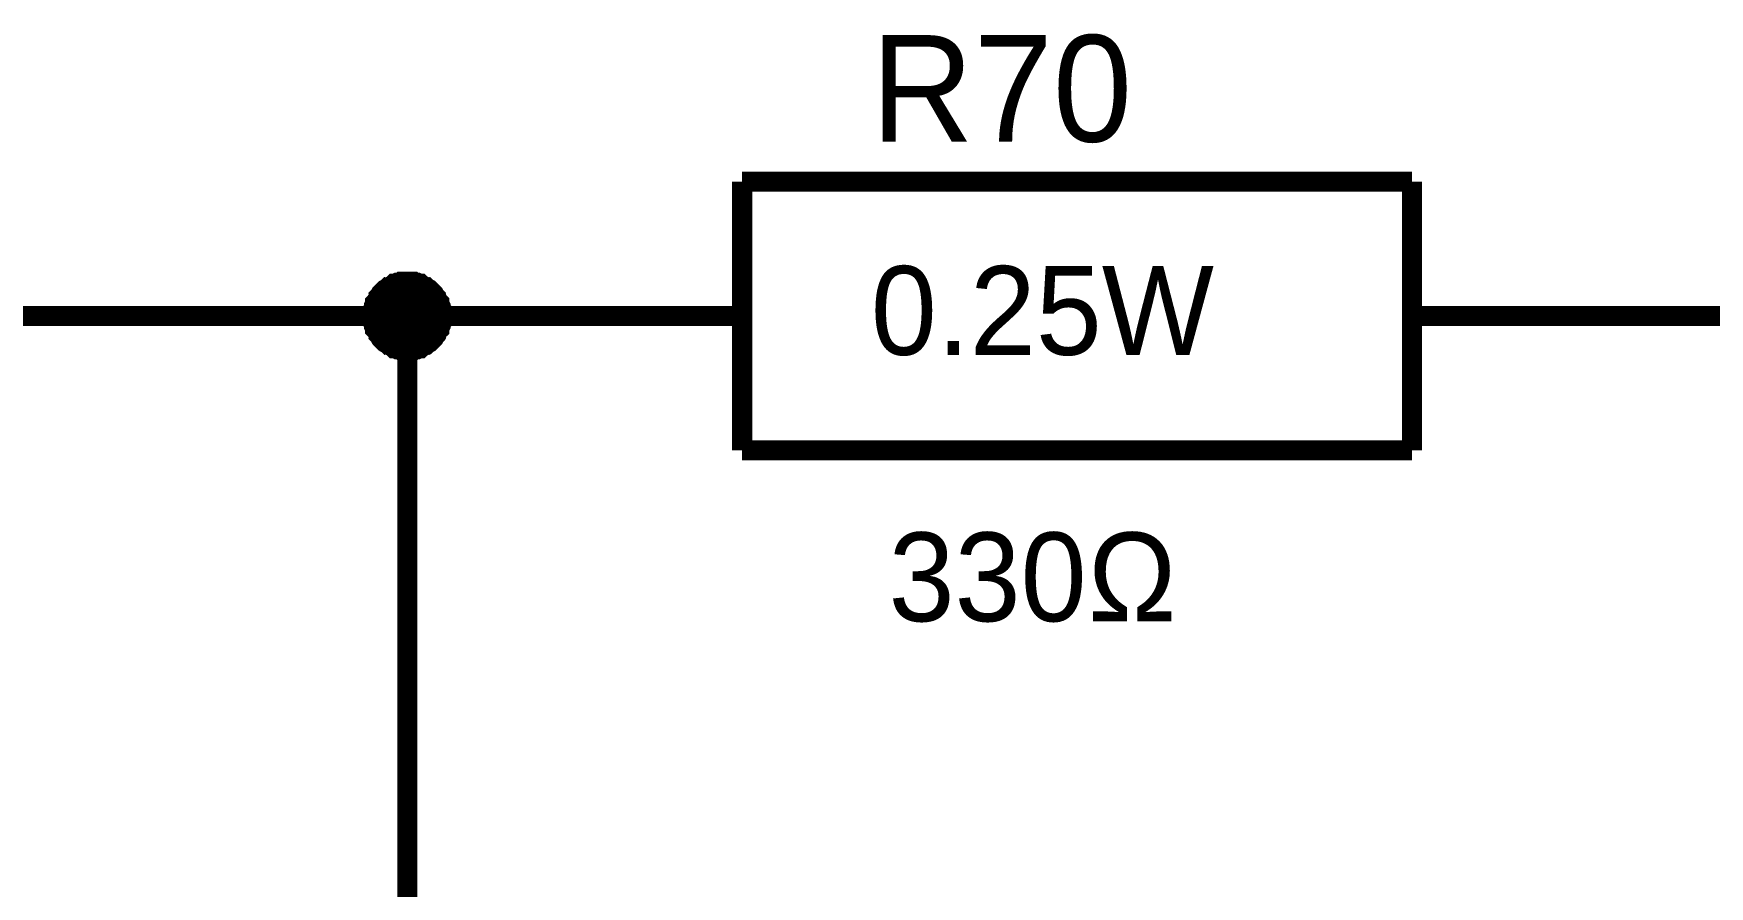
# Model space of a CAD drawing. Header units: millimetres. Extents: x 0 to 420, y 0 to 297.
# Drawn here: x 249.41 to 274.42, y 158.98 to 171.71 of the extents above; entities that cross this region are included whole.
import ezdxf

# ---------------------------------------------------------------- set-up
doc = ezdxf.new("R2010")
doc.units = ezdxf.units.MM
doc.layers.add('Sheet', color=255, linetype='Continuous')

msp = doc.modelspace()

# ---------------------------------------------------------------- linework, layer by layer
at = {"layer": 'Sheet'}
for points, const_width in [([(259.984, 169.497), (259.984, 165.489)], 0.3), ([(259.984, 169.497), (269.981, 169.497)], 0.3), ([(269.981, 169.497), (269.981, 165.489)], 0.3), ([(254.473, 167.493), (254.473, 167.526), (254.473, 167.543), (254.473, 167.576), (254.489, 167.592), (254.489, 167.626), (254.489, 167.642), (254.506, 167.675), (254.506, 167.692), (254.522, 167.708), (254.539, 167.741), (254.555, 167.758), (254.555, 167.775), (254.572, 167.791), (254.589, 167.824), (254.605, 167.841), (254.622, 167.857), (254.638, 167.874), (254.655, 167.89), (254.688, 167.907), (254.704, 167.924), (254.721, 167.924), (254.738, 167.94), (254.771, 167.957), (254.787, 167.973), (254.804, 167.973), (254.837, 167.99), (254.853, 167.99), (254.887, 167.99), (254.903, 168.006), (254.936, 168.006), (254.953, 168.006), (254.986, 168.006)], 0.3), ([(254.473, 167.493), (254.473, 167.526), (254.473, 167.543), (254.473, 167.576), (254.489, 167.592), (254.489, 167.626), (254.489, 167.642), (254.506, 167.675), (254.506, 167.692), (254.522, 167.708), (254.539, 167.741), (254.555, 167.758), (254.555, 167.775), (254.572, 167.791), (254.589, 167.824), (254.605, 167.841), (254.622, 167.857), (254.638, 167.874), (254.655, 167.89), (254.688, 167.907), (254.704, 167.924), (254.721, 167.924), (254.738, 167.94), (254.771, 167.957), (254.787, 167.973), (254.804, 167.973), (254.837, 167.99), (254.853, 167.99), (254.887, 167.99), (254.903, 168.006), (254.936, 168.006), (254.953, 168.006), (254.986, 168.006)], 0.3), ([(254.473, 167.493), (254.473, 167.526), (254.473, 167.543), (254.473, 167.576), (254.489, 167.592), (254.489, 167.626), (254.489, 167.642), (254.506, 167.675), (254.506, 167.692), (254.522, 167.708), (254.539, 167.741), (254.555, 167.758), (254.555, 167.775), (254.572, 167.791), (254.589, 167.824), (254.605, 167.841), (254.622, 167.857), (254.638, 167.874), (254.655, 167.89), (254.688, 167.907), (254.704, 167.924), (254.721, 167.924), (254.738, 167.94), (254.771, 167.957), (254.787, 167.973), (254.804, 167.973), (254.837, 167.99), (254.853, 167.99), (254.887, 167.99), (254.903, 168.006), (254.936, 168.006), (254.953, 168.006), (254.986, 168.006)], 0.3), ([(254.473, 167.493), (254.473, 167.526), (254.473, 167.543), (254.473, 167.576), (254.489, 167.592), (254.489, 167.626), (254.489, 167.642), (254.506, 167.675), (254.506, 167.692), (254.522, 167.708), (254.539, 167.741), (254.555, 167.758), (254.555, 167.775), (254.572, 167.791), (254.589, 167.824), (254.605, 167.841), (254.622, 167.857), (254.638, 167.874), (254.655, 167.89), (254.688, 167.907), (254.704, 167.924), (254.721, 167.924), (254.738, 167.94), (254.771, 167.957), (254.787, 167.973), (254.804, 167.973), (254.837, 167.99), (254.853, 167.99), (254.887, 167.99), (254.903, 168.006), (254.936, 168.006), (254.953, 168.006), (254.986, 168.006)], 0.3), ([(254.986, 168.006), (254.986, 168.006)], 0.3), ([(254.986, 168.006), (255.019, 168.006), (255.035, 168.006), (255.069, 168.006), (255.085, 167.99), (255.118, 167.99), (255.135, 167.99), (255.168, 167.973), (255.184, 167.973), (255.201, 167.957), (255.234, 167.94), (255.251, 167.924), (255.267, 167.924), (255.284, 167.907), (255.317, 167.89), (255.333, 167.874), (255.35, 167.857), (255.366, 167.841), (255.383, 167.824), (255.4, 167.791), (255.416, 167.775), (255.416, 167.758), (255.433, 167.741), (255.449, 167.708), (255.466, 167.692), (255.466, 167.675), (255.482, 167.642), (255.482, 167.626), (255.482, 167.592), (255.499, 167.576), (255.499, 167.543), (255.499, 167.526), (255.499, 167.493)], 0.3), ([(254.986, 168.006), (254.986, 168.006)], 0.3), ([(254.986, 168.006), (255.019, 168.006), (255.035, 168.006), (255.069, 168.006), (255.085, 167.99), (255.118, 167.99), (255.135, 167.99), (255.168, 167.973), (255.184, 167.973), (255.201, 167.957), (255.234, 167.94), (255.251, 167.924), (255.267, 167.924), (255.284, 167.907), (255.317, 167.89), (255.333, 167.874), (255.35, 167.857), (255.366, 167.841), (255.383, 167.824), (255.4, 167.791), (255.416, 167.775), (255.416, 167.758), (255.433, 167.741), (255.449, 167.708), (255.466, 167.692), (255.466, 167.675), (255.482, 167.642), (255.482, 167.626), (255.482, 167.592), (255.499, 167.576), (255.499, 167.543), (255.499, 167.526), (255.499, 167.493)], 0.3), ([(254.986, 168.006), (254.986, 168.006)], 0.3), ([(254.986, 168.006), (255.019, 168.006), (255.035, 168.006), (255.069, 168.006), (255.085, 167.99), (255.118, 167.99), (255.135, 167.99), (255.168, 167.973), (255.184, 167.973), (255.201, 167.957), (255.234, 167.94), (255.251, 167.924), (255.267, 167.924), (255.284, 167.907), (255.317, 167.89), (255.333, 167.874), (255.35, 167.857), (255.366, 167.841), (255.383, 167.824), (255.4, 167.791), (255.416, 167.775), (255.416, 167.758), (255.433, 167.741), (255.449, 167.708), (255.466, 167.692), (255.466, 167.675), (255.482, 167.642), (255.482, 167.626), (255.482, 167.592), (255.499, 167.576), (255.499, 167.543), (255.499, 167.526), (255.499, 167.493)], 0.3), ([(254.986, 168.006), (254.986, 168.006)], 0.3), ([(254.986, 168.006), (255.019, 168.006), (255.035, 168.006), (255.069, 168.006), (255.085, 167.99), (255.118, 167.99), (255.135, 167.99), (255.168, 167.973), (255.184, 167.973), (255.201, 167.957), (255.234, 167.94), (255.251, 167.924), (255.267, 167.924), (255.284, 167.907), (255.317, 167.89), (255.333, 167.874), (255.35, 167.857), (255.366, 167.841), (255.383, 167.824), (255.4, 167.791), (255.416, 167.775), (255.416, 167.758), (255.433, 167.741), (255.449, 167.708), (255.466, 167.692), (255.466, 167.675), (255.482, 167.642), (255.482, 167.626), (255.482, 167.592), (255.499, 167.576), (255.499, 167.543), (255.499, 167.526), (255.499, 167.493)], 0.3), ([(254.473, 167.493), (254.473, 167.526), (254.473, 167.543), (254.473, 167.576), (254.489, 167.592), (254.489, 167.626), (254.489, 167.642), (254.506, 167.675), (254.506, 167.692), (254.522, 167.708), (254.539, 167.741), (254.555, 167.758), (254.555, 167.775), (254.572, 167.791), (254.589, 167.824), (254.605, 167.841), (254.622, 167.857), (254.638, 167.874), (254.655, 167.89), (254.688, 167.907), (254.704, 167.924), (254.721, 167.924), (254.738, 167.94), (254.771, 167.957), (254.787, 167.973), (254.804, 167.973), (254.837, 167.99), (254.853, 167.99), (254.887, 167.99), (254.903, 168.006), (254.936, 168.006), (254.953, 168.006), (254.986, 168.006)], 0.0991), ([(254.473, 167.493), (254.473, 167.526), (254.473, 167.543), (254.473, 167.576), (254.489, 167.592), (254.489, 167.626), (254.489, 167.642), (254.506, 167.675), (254.506, 167.692), (254.522, 167.708), (254.539, 167.741), (254.555, 167.758), (254.555, 167.775), (254.572, 167.791), (254.589, 167.824), (254.605, 167.841), (254.622, 167.857), (254.638, 167.874), (254.655, 167.89), (254.688, 167.907), (254.704, 167.924), (254.721, 167.924), (254.738, 167.94), (254.771, 167.957), (254.787, 167.973), (254.804, 167.973), (254.837, 167.99), (254.853, 167.99), (254.887, 167.99), (254.903, 168.006), (254.936, 168.006), (254.953, 168.006), (254.986, 168.006)], 0.0991), ([(254.473, 167.493), (254.473, 167.526), (254.473, 167.543), (254.473, 167.576), (254.489, 167.592), (254.489, 167.626), (254.489, 167.642), (254.506, 167.675), (254.506, 167.692), (254.522, 167.708), (254.539, 167.741), (254.555, 167.758), (254.555, 167.775), (254.572, 167.791), (254.589, 167.824), (254.605, 167.841), (254.622, 167.857), (254.638, 167.874), (254.655, 167.89), (254.688, 167.907), (254.704, 167.924), (254.721, 167.924), (254.738, 167.94), (254.771, 167.957), (254.787, 167.973), (254.804, 167.973), (254.837, 167.99), (254.853, 167.99), (254.887, 167.99), (254.903, 168.006), (254.936, 168.006), (254.953, 168.006), (254.986, 168.006)], 0.0991), ([(254.473, 167.493), (254.473, 167.526), (254.473, 167.543), (254.473, 167.576), (254.489, 167.592), (254.489, 167.626), (254.489, 167.642), (254.506, 167.675), (254.506, 167.692), (254.522, 167.708), (254.539, 167.741), (254.555, 167.758), (254.555, 167.775), (254.572, 167.791), (254.589, 167.824), (254.605, 167.841), (254.622, 167.857), (254.638, 167.874), (254.655, 167.89), (254.688, 167.907), (254.704, 167.924), (254.721, 167.924), (254.738, 167.94), (254.771, 167.957), (254.787, 167.973), (254.804, 167.973), (254.837, 167.99), (254.853, 167.99), (254.887, 167.99), (254.903, 168.006), (254.936, 168.006), (254.953, 168.006), (254.986, 168.006)], 0.0991), ([(254.986, 168.006), (254.986, 168.006)], 0.0991), ([(254.986, 168.006), (255.019, 168.006), (255.035, 168.006), (255.069, 168.006), (255.085, 167.99), (255.118, 167.99), (255.135, 167.99), (255.168, 167.973), (255.184, 167.973), (255.201, 167.957), (255.234, 167.94), (255.251, 167.924), (255.267, 167.924), (255.284, 167.907), (255.317, 167.89), (255.333, 167.874), (255.35, 167.857), (255.366, 167.841), (255.383, 167.824), (255.4, 167.791), (255.416, 167.775), (255.416, 167.758), (255.433, 167.741), (255.449, 167.708), (255.466, 167.692), (255.466, 167.675), (255.482, 167.642), (255.482, 167.626), (255.482, 167.592), (255.499, 167.576), (255.499, 167.543), (255.499, 167.526), (255.499, 167.493)], 0.0991), ([(254.986, 168.006), (254.986, 168.006)], 0.0991), ([(254.986, 168.006), (255.019, 168.006), (255.035, 168.006), (255.069, 168.006), (255.085, 167.99), (255.118, 167.99), (255.135, 167.99), (255.168, 167.973), (255.184, 167.973), (255.201, 167.957), (255.234, 167.94), (255.251, 167.924), (255.267, 167.924), (255.284, 167.907), (255.317, 167.89), (255.333, 167.874), (255.35, 167.857), (255.366, 167.841), (255.383, 167.824), (255.4, 167.791), (255.416, 167.775), (255.416, 167.758), (255.433, 167.741), (255.449, 167.708), (255.466, 167.692), (255.466, 167.675), (255.482, 167.642), (255.482, 167.626), (255.482, 167.592), (255.499, 167.576), (255.499, 167.543), (255.499, 167.526), (255.499, 167.493)], 0.0991), ([(254.986, 168.006), (254.986, 168.006)], 0.0991), ([(254.986, 168.006), (255.019, 168.006), (255.035, 168.006), (255.069, 168.006), (255.085, 167.99), (255.118, 167.99), (255.135, 167.99), (255.168, 167.973), (255.184, 167.973), (255.201, 167.957), (255.234, 167.94), (255.251, 167.924), (255.267, 167.924), (255.284, 167.907), (255.317, 167.89), (255.333, 167.874), (255.35, 167.857), (255.366, 167.841), (255.383, 167.824), (255.4, 167.791), (255.416, 167.775), (255.416, 167.758), (255.433, 167.741), (255.449, 167.708), (255.466, 167.692), (255.466, 167.675), (255.482, 167.642), (255.482, 167.626), (255.482, 167.592), (255.499, 167.576), (255.499, 167.543), (255.499, 167.526), (255.499, 167.493)], 0.0991), ([(254.986, 168.006), (254.986, 168.006)], 0.0991), ([(254.986, 168.006), (255.019, 168.006), (255.035, 168.006), (255.069, 168.006), (255.085, 167.99), (255.118, 167.99), (255.135, 167.99), (255.168, 167.973), (255.184, 167.973), (255.201, 167.957), (255.234, 167.94), (255.251, 167.924), (255.267, 167.924), (255.284, 167.907), (255.317, 167.89), (255.333, 167.874), (255.35, 167.857), (255.366, 167.841), (255.383, 167.824), (255.4, 167.791), (255.416, 167.775), (255.416, 167.758), (255.433, 167.741), (255.449, 167.708), (255.466, 167.692), (255.466, 167.675), (255.482, 167.642), (255.482, 167.626), (255.482, 167.592), (255.499, 167.576), (255.499, 167.543), (255.499, 167.526), (255.499, 167.493)], 0.0991), ([(247.488, 167.493), (254.986, 167.493), (254.986, 154.991), (257.485, 154.991)], 0.3), ([(254.986, 166.98), (254.953, 166.98), (254.936, 166.98), (254.903, 166.98), (254.887, 166.996), (254.853, 166.996), (254.837, 166.996), (254.804, 167.013), (254.787, 167.013), (254.771, 167.029), (254.738, 167.046), (254.721, 167.063), (254.704, 167.063), (254.688, 167.079), (254.655, 167.096), (254.638, 167.112), (254.622, 167.129), (254.605, 167.145), (254.589, 167.162), (254.572, 167.195), (254.555, 167.212), (254.555, 167.228), (254.539, 167.245), (254.522, 167.278), (254.506, 167.294), (254.506, 167.311), (254.489, 167.344), (254.489, 167.361), (254.489, 167.394), (254.473, 167.41), (254.473, 167.443), (254.473, 167.46), (254.473, 167.493)], 0.3), ([(254.473, 167.493), (254.473, 167.493)], 0.3), ([(254.986, 166.98), (254.953, 166.98), (254.936, 166.98), (254.903, 166.98), (254.887, 166.996), (254.853, 166.996), (254.837, 166.996), (254.804, 167.013), (254.787, 167.013), (254.771, 167.029), (254.738, 167.046), (254.721, 167.063), (254.704, 167.063), (254.688, 167.079), (254.655, 167.096), (254.638, 167.112), (254.622, 167.129), (254.605, 167.145), (254.589, 167.162), (254.572, 167.195), (254.555, 167.212), (254.555, 167.228), (254.539, 167.245), (254.522, 167.278), (254.506, 167.294), (254.506, 167.311), (254.489, 167.344), (254.489, 167.361), (254.489, 167.394), (254.473, 167.41), (254.473, 167.443), (254.473, 167.46), (254.473, 167.493)], 0.3), ([(254.473, 167.493), (254.473, 167.493)], 0.3), ([(254.986, 166.98), (254.953, 166.98), (254.936, 166.98), (254.903, 166.98), (254.887, 166.996), (254.853, 166.996), (254.837, 166.996), (254.804, 167.013), (254.787, 167.013), (254.771, 167.029), (254.738, 167.046), (254.721, 167.063), (254.704, 167.063), (254.688, 167.079), (254.655, 167.096), (254.638, 167.112), (254.622, 167.129), (254.605, 167.145), (254.589, 167.162), (254.572, 167.195), (254.555, 167.212), (254.555, 167.228), (254.539, 167.245), (254.522, 167.278), (254.506, 167.294), (254.506, 167.311), (254.489, 167.344), (254.489, 167.361), (254.489, 167.394), (254.473, 167.41), (254.473, 167.443), (254.473, 167.46), (254.473, 167.493)], 0.3), ([(254.473, 167.493), (254.473, 167.493)], 0.3), ([(254.986, 166.98), (254.953, 166.98), (254.936, 166.98), (254.903, 166.98), (254.887, 166.996), (254.853, 166.996), (254.837, 166.996), (254.804, 167.013), (254.787, 167.013), (254.771, 167.029), (254.738, 167.046), (254.721, 167.063), (254.704, 167.063), (254.688, 167.079), (254.655, 167.096), (254.638, 167.112), (254.622, 167.129), (254.605, 167.145), (254.589, 167.162), (254.572, 167.195), (254.555, 167.212), (254.555, 167.228), (254.539, 167.245), (254.522, 167.278), (254.506, 167.294), (254.506, 167.311), (254.489, 167.344), (254.489, 167.361), (254.489, 167.394), (254.473, 167.41), (254.473, 167.443), (254.473, 167.46), (254.473, 167.493)], 0.3), ([(254.473, 167.493), (254.473, 167.493)], 0.3), ([(255.499, 167.493), (255.499, 167.46), (255.499, 167.443), (255.499, 167.41), (255.482, 167.394), (255.482, 167.361), (255.482, 167.344), (255.466, 167.311), (255.466, 167.294), (255.449, 167.278), (255.433, 167.245), (255.416, 167.228), (255.416, 167.212), (255.4, 167.195), (255.383, 167.162), (255.366, 167.145), (255.35, 167.129), (255.333, 167.112), (255.317, 167.096), (255.284, 167.079), (255.267, 167.063), (255.251, 167.063), (255.234, 167.046), (255.201, 167.029), (255.184, 167.013), (255.168, 167.013), (255.135, 166.996), (255.118, 166.996), (255.085, 166.996), (255.069, 166.98), (255.035, 166.98), (255.019, 166.98), (254.986, 166.98)], 0.3), ([(257.485, 167.493), (254.986, 167.493)], 0.3), ([(255.499, 167.493), (255.499, 167.46), (255.499, 167.443), (255.499, 167.41), (255.482, 167.394), (255.482, 167.361), (255.482, 167.344), (255.466, 167.311), (255.466, 167.294), (255.449, 167.278), (255.433, 167.245), (255.416, 167.228), (255.416, 167.212), (255.4, 167.195), (255.383, 167.162), (255.366, 167.145), (255.35, 167.129), (255.333, 167.112), (255.317, 167.096), (255.284, 167.079), (255.267, 167.063), (255.251, 167.063), (255.234, 167.046), (255.201, 167.029), (255.184, 167.013), (255.168, 167.013), (255.135, 166.996), (255.118, 166.996), (255.085, 166.996), (255.069, 166.98), (255.035, 166.98), (255.019, 166.98), (254.986, 166.98)], 0.3), ([(255.499, 167.493), (255.499, 167.46), (255.499, 167.443), (255.499, 167.41), (255.482, 167.394), (255.482, 167.361), (255.482, 167.344), (255.466, 167.311), (255.466, 167.294), (255.449, 167.278), (255.433, 167.245), (255.416, 167.228), (255.416, 167.212), (255.4, 167.195), (255.383, 167.162), (255.366, 167.145), (255.35, 167.129), (255.333, 167.112), (255.317, 167.096), (255.284, 167.079), (255.267, 167.063), (255.251, 167.063), (255.234, 167.046), (255.201, 167.029), (255.184, 167.013), (255.168, 167.013), (255.135, 166.996), (255.118, 166.996), (255.085, 166.996), (255.069, 166.98), (255.035, 166.98), (255.019, 166.98), (254.986, 166.98)], 0.3), ([(255.499, 167.493), (255.499, 167.46), (255.499, 167.443), (255.499, 167.41), (255.482, 167.394), (255.482, 167.361), (255.482, 167.344), (255.466, 167.311), (255.466, 167.294), (255.449, 167.278), (255.433, 167.245), (255.416, 167.228), (255.416, 167.212), (255.4, 167.195), (255.383, 167.162), (255.366, 167.145), (255.35, 167.129), (255.333, 167.112), (255.317, 167.096), (255.284, 167.079), (255.267, 167.063), (255.251, 167.063), (255.234, 167.046), (255.201, 167.029), (255.184, 167.013), (255.168, 167.013), (255.135, 166.996), (255.118, 166.996), (255.085, 166.996), (255.069, 166.98), (255.035, 166.98), (255.019, 166.98), (254.986, 166.98)], 0.3), ([(255.499, 167.493), (255.499, 167.493), (255.499, 167.493), (255.499, 167.493), (255.499, 167.493), (255.499, 167.493), (255.499, 167.493), (255.499, 167.493), (255.499, 167.493), (255.499, 167.493), (255.499, 167.493), (255.499, 167.493), (255.499, 167.493), (255.499, 167.493), (255.499, 167.493), (255.499, 167.493), (255.499, 167.493), (255.499, 167.493), (255.499, 167.493), (255.499, 167.493), (255.499, 167.493), (255.499, 167.493), (255.499, 167.493), (255.499, 167.493), (255.499, 167.493), (255.499, 167.493), (255.499, 167.493), (255.499, 167.493), (255.499, 167.493), (255.499, 167.493), (255.499, 167.493), (255.499, 167.493), (255.499, 167.493)], 0.3), ([(255.499, 167.493), (255.499, 167.493)], 0.3), ([(255.499, 167.493), (255.499, 167.493), (255.499, 167.493), (255.499, 167.493), (255.499, 167.493), (255.499, 167.493), (255.499, 167.493), (255.499, 167.493), (255.499, 167.493), (255.499, 167.493), (255.499, 167.493), (255.499, 167.493), (255.499, 167.493), (255.499, 167.493), (255.499, 167.493), (255.499, 167.493), (255.499, 167.493), (255.499, 167.493), (255.499, 167.493), (255.499, 167.493), (255.499, 167.493), (255.499, 167.493), (255.499, 167.493), (255.499, 167.493), (255.499, 167.493), (255.499, 167.493), (255.499, 167.493), (255.499, 167.493), (255.499, 167.493), (255.499, 167.493), (255.499, 167.493), (255.499, 167.493), (255.499, 167.493)], 0.3), ([(255.499, 167.493), (255.499, 167.493)], 0.3), ([(255.499, 167.493), (255.499, 167.493), (255.499, 167.493), (255.499, 167.493), (255.499, 167.493), (255.499, 167.493), (255.499, 167.493), (255.499, 167.493), (255.499, 167.493), (255.499, 167.493), (255.499, 167.493), (255.499, 167.493), (255.499, 167.493), (255.499, 167.493), (255.499, 167.493), (255.499, 167.493), (255.499, 167.493), (255.499, 167.493), (255.499, 167.493), (255.499, 167.493), (255.499, 167.493), (255.499, 167.493), (255.499, 167.493), (255.499, 167.493), (255.499, 167.493), (255.499, 167.493), (255.499, 167.493), (255.499, 167.493), (255.499, 167.493), (255.499, 167.493), (255.499, 167.493), (255.499, 167.493), (255.499, 167.493)], 0.3), ([(255.499, 167.493), (255.499, 167.493)], 0.3), ([(255.499, 167.493), (255.499, 167.493), (255.499, 167.493), (255.499, 167.493), (255.499, 167.493), (255.499, 167.493), (255.499, 167.493), (255.499, 167.493), (255.499, 167.493), (255.499, 167.493), (255.499, 167.493), (255.499, 167.493), (255.499, 167.493), (255.499, 167.493), (255.499, 167.493), (255.499, 167.493), (255.499, 167.493), (255.499, 167.493), (255.499, 167.493), (255.499, 167.493), (255.499, 167.493), (255.499, 167.493), (255.499, 167.493), (255.499, 167.493), (255.499, 167.493), (255.499, 167.493), (255.499, 167.493), (255.499, 167.493), (255.499, 167.493), (255.499, 167.493), (255.499, 167.493), (255.499, 167.493), (255.499, 167.493)], 0.3), ([(255.499, 167.493), (255.499, 167.493)], 0.3), ([(259.984, 167.493), (257.485, 167.493)], 0.3), ([(269.981, 167.493), (272.48, 167.493)], 0.3), ([(272.48, 167.493), (274.98, 167.493)], 0.3), ([(254.986, 166.98), (254.953, 166.98), (254.936, 166.98), (254.903, 166.98), (254.887, 166.996), (254.853, 166.996), (254.837, 166.996), (254.804, 167.013), (254.787, 167.013), (254.771, 167.029), (254.738, 167.046), (254.721, 167.063), (254.704, 167.063), (254.688, 167.079), (254.655, 167.096), (254.638, 167.112), (254.622, 167.129), (254.605, 167.145), (254.589, 167.162), (254.572, 167.195), (254.555, 167.212), (254.555, 167.228), (254.539, 167.245), (254.522, 167.278), (254.506, 167.294), (254.506, 167.311), (254.489, 167.344), (254.489, 167.361), (254.489, 167.394), (254.473, 167.41), (254.473, 167.443), (254.473, 167.46), (254.473, 167.493)], 0.0991), ([(254.473, 167.493), (254.473, 167.493)], 0.0991), ([(254.986, 166.98), (254.953, 166.98), (254.936, 166.98), (254.903, 166.98), (254.887, 166.996), (254.853, 166.996), (254.837, 166.996), (254.804, 167.013), (254.787, 167.013), (254.771, 167.029), (254.738, 167.046), (254.721, 167.063), (254.704, 167.063), (254.688, 167.079), (254.655, 167.096), (254.638, 167.112), (254.622, 167.129), (254.605, 167.145), (254.589, 167.162), (254.572, 167.195), (254.555, 167.212), (254.555, 167.228), (254.539, 167.245), (254.522, 167.278), (254.506, 167.294), (254.506, 167.311), (254.489, 167.344), (254.489, 167.361), (254.489, 167.394), (254.473, 167.41), (254.473, 167.443), (254.473, 167.46), (254.473, 167.493)], 0.0991), ([(254.473, 167.493), (254.473, 167.493)], 0.0991), ([(254.986, 166.98), (254.953, 166.98), (254.936, 166.98), (254.903, 166.98), (254.887, 166.996), (254.853, 166.996), (254.837, 166.996), (254.804, 167.013), (254.787, 167.013), (254.771, 167.029), (254.738, 167.046), (254.721, 167.063), (254.704, 167.063), (254.688, 167.079), (254.655, 167.096), (254.638, 167.112), (254.622, 167.129), (254.605, 167.145), (254.589, 167.162), (254.572, 167.195), (254.555, 167.212), (254.555, 167.228), (254.539, 167.245), (254.522, 167.278), (254.506, 167.294), (254.506, 167.311), (254.489, 167.344), (254.489, 167.361), (254.489, 167.394), (254.473, 167.41), (254.473, 167.443), (254.473, 167.46), (254.473, 167.493)], 0.0991), ([(254.473, 167.493), (254.473, 167.493)], 0.0991), ([(254.986, 166.98), (254.953, 166.98), (254.936, 166.98), (254.903, 166.98), (254.887, 166.996), (254.853, 166.996), (254.837, 166.996), (254.804, 167.013), (254.787, 167.013), (254.771, 167.029), (254.738, 167.046), (254.721, 167.063), (254.704, 167.063), (254.688, 167.079), (254.655, 167.096), (254.638, 167.112), (254.622, 167.129), (254.605, 167.145), (254.589, 167.162), (254.572, 167.195), (254.555, 167.212), (254.555, 167.228), (254.539, 167.245), (254.522, 167.278), (254.506, 167.294), (254.506, 167.311), (254.489, 167.344), (254.489, 167.361), (254.489, 167.394), (254.473, 167.41), (254.473, 167.443), (254.473, 167.46), (254.473, 167.493)], 0.0991), ([(254.473, 167.493), (254.473, 167.493)], 0.0991), ([(255.499, 167.493), (255.499, 167.46), (255.499, 167.443), (255.499, 167.41), (255.482, 167.394), (255.482, 167.361), (255.482, 167.344), (255.466, 167.311), (255.466, 167.294), (255.449, 167.278), (255.433, 167.245), (255.416, 167.228), (255.416, 167.212), (255.4, 167.195), (255.383, 167.162), (255.366, 167.145), (255.35, 167.129), (255.333, 167.112), (255.317, 167.096), (255.284, 167.079), (255.267, 167.063), (255.251, 167.063), (255.234, 167.046), (255.201, 167.029), (255.184, 167.013), (255.168, 167.013), (255.135, 166.996), (255.118, 166.996), (255.085, 166.996), (255.069, 166.98), (255.035, 166.98), (255.019, 166.98), (254.986, 166.98)], 0.0991), ([(255.499, 167.493), (255.499, 167.46), (255.499, 167.443), (255.499, 167.41), (255.482, 167.394), (255.482, 167.361), (255.482, 167.344), (255.466, 167.311), (255.466, 167.294), (255.449, 167.278), (255.433, 167.245), (255.416, 167.228), (255.416, 167.212), (255.4, 167.195), (255.383, 167.162), (255.366, 167.145), (255.35, 167.129), (255.333, 167.112), (255.317, 167.096), (255.284, 167.079), (255.267, 167.063), (255.251, 167.063), (255.234, 167.046), (255.201, 167.029), (255.184, 167.013), (255.168, 167.013), (255.135, 166.996), (255.118, 166.996), (255.085, 166.996), (255.069, 166.98), (255.035, 166.98), (255.019, 166.98), (254.986, 166.98)], 0.0991), ([(255.499, 167.493), (255.499, 167.46), (255.499, 167.443), (255.499, 167.41), (255.482, 167.394), (255.482, 167.361), (255.482, 167.344), (255.466, 167.311), (255.466, 167.294), (255.449, 167.278), (255.433, 167.245), (255.416, 167.228), (255.416, 167.212), (255.4, 167.195), (255.383, 167.162), (255.366, 167.145), (255.35, 167.129), (255.333, 167.112), (255.317, 167.096), (255.284, 167.079), (255.267, 167.063), (255.251, 167.063), (255.234, 167.046), (255.201, 167.029), (255.184, 167.013), (255.168, 167.013), (255.135, 166.996), (255.118, 166.996), (255.085, 166.996), (255.069, 166.98), (255.035, 166.98), (255.019, 166.98), (254.986, 166.98)], 0.0991), ([(255.499, 167.493), (255.499, 167.46), (255.499, 167.443), (255.499, 167.41), (255.482, 167.394), (255.482, 167.361), (255.482, 167.344), (255.466, 167.311), (255.466, 167.294), (255.449, 167.278), (255.433, 167.245), (255.416, 167.228), (255.416, 167.212), (255.4, 167.195), (255.383, 167.162), (255.366, 167.145), (255.35, 167.129), (255.333, 167.112), (255.317, 167.096), (255.284, 167.079), (255.267, 167.063), (255.251, 167.063), (255.234, 167.046), (255.201, 167.029), (255.184, 167.013), (255.168, 167.013), (255.135, 166.996), (255.118, 166.996), (255.085, 166.996), (255.069, 166.98), (255.035, 166.98), (255.019, 166.98), (254.986, 166.98)], 0.0991), ([(255.499, 167.493), (255.499, 167.493), (255.499, 167.493), (255.499, 167.493), (255.499, 167.493), (255.499, 167.493), (255.499, 167.493), (255.499, 167.493), (255.499, 167.493), (255.499, 167.493), (255.499, 167.493), (255.499, 167.493), (255.499, 167.493), (255.499, 167.493), (255.499, 167.493), (255.499, 167.493), (255.499, 167.493), (255.499, 167.493), (255.499, 167.493), (255.499, 167.493), (255.499, 167.493), (255.499, 167.493), (255.499, 167.493), (255.499, 167.493), (255.499, 167.493), (255.499, 167.493), (255.499, 167.493), (255.499, 167.493), (255.499, 167.493), (255.499, 167.493), (255.499, 167.493), (255.499, 167.493), (255.499, 167.493)], 0.0991), ([(255.499, 167.493), (255.499, 167.493)], 0.0991), ([(255.499, 167.493), (255.499, 167.493), (255.499, 167.493), (255.499, 167.493), (255.499, 167.493), (255.499, 167.493), (255.499, 167.493), (255.499, 167.493), (255.499, 167.493), (255.499, 167.493), (255.499, 167.493), (255.499, 167.493), (255.499, 167.493), (255.499, 167.493), (255.499, 167.493), (255.499, 167.493), (255.499, 167.493), (255.499, 167.493), (255.499, 167.493), (255.499, 167.493), (255.499, 167.493), (255.499, 167.493), (255.499, 167.493), (255.499, 167.493), (255.499, 167.493), (255.499, 167.493), (255.499, 167.493), (255.499, 167.493), (255.499, 167.493), (255.499, 167.493), (255.499, 167.493), (255.499, 167.493), (255.499, 167.493)], 0.0991), ([(255.499, 167.493), (255.499, 167.493)], 0.0991), ([(255.499, 167.493), (255.499, 167.493), (255.499, 167.493), (255.499, 167.493), (255.499, 167.493), (255.499, 167.493), (255.499, 167.493), (255.499, 167.493), (255.499, 167.493), (255.499, 167.493), (255.499, 167.493), (255.499, 167.493), (255.499, 167.493), (255.499, 167.493), (255.499, 167.493), (255.499, 167.493), (255.499, 167.493), (255.499, 167.493), (255.499, 167.493), (255.499, 167.493), (255.499, 167.493), (255.499, 167.493), (255.499, 167.493), (255.499, 167.493), (255.499, 167.493), (255.499, 167.493), (255.499, 167.493), (255.499, 167.493), (255.499, 167.493), (255.499, 167.493), (255.499, 167.493), (255.499, 167.493), (255.499, 167.493)], 0.0991), ([(255.499, 167.493), (255.499, 167.493)], 0.0991), ([(255.499, 167.493), (255.499, 167.493), (255.499, 167.493), (255.499, 167.493), (255.499, 167.493), (255.499, 167.493), (255.499, 167.493), (255.499, 167.493), (255.499, 167.493), (255.499, 167.493), (255.499, 167.493), (255.499, 167.493), (255.499, 167.493), (255.499, 167.493), (255.499, 167.493), (255.499, 167.493), (255.499, 167.493), (255.499, 167.493), (255.499, 167.493), (255.499, 167.493), (255.499, 167.493), (255.499, 167.493), (255.499, 167.493), (255.499, 167.493), (255.499, 167.493), (255.499, 167.493), (255.499, 167.493), (255.499, 167.493), (255.499, 167.493), (255.499, 167.493), (255.499, 167.493), (255.499, 167.493), (255.499, 167.493)], 0.0991), ([(255.499, 167.493), (255.499, 167.493)], 0.0991), ([(259.984, 165.489), (269.981, 165.489)], 0.3)]:
    msp.add_lwpolyline(points, dxfattribs=dict(at, const_width=const_width))
at = {"layer": 'Sheet', "const_width": 0.508}
msp.add_lwpolyline([(254.746, 167.5, 1), (255.254, 167.5, 1)], format="xyb", close=True, dxfattribs=at)

# ---------------------------------------------------------------- texts
at = {"layer": 'Sheet'}
for s, height, p in [('R70', 1.5897, (261.904, 170.093)), ('0.25W', 1.3247, (261.904, 166.913)), ('330Ω', 1.3247, (262.169, 162.939))]:
    msp.add_text(s, height=height, dxfattribs=at).set_placement(p)

doc.saveas('drawing.dxf')
